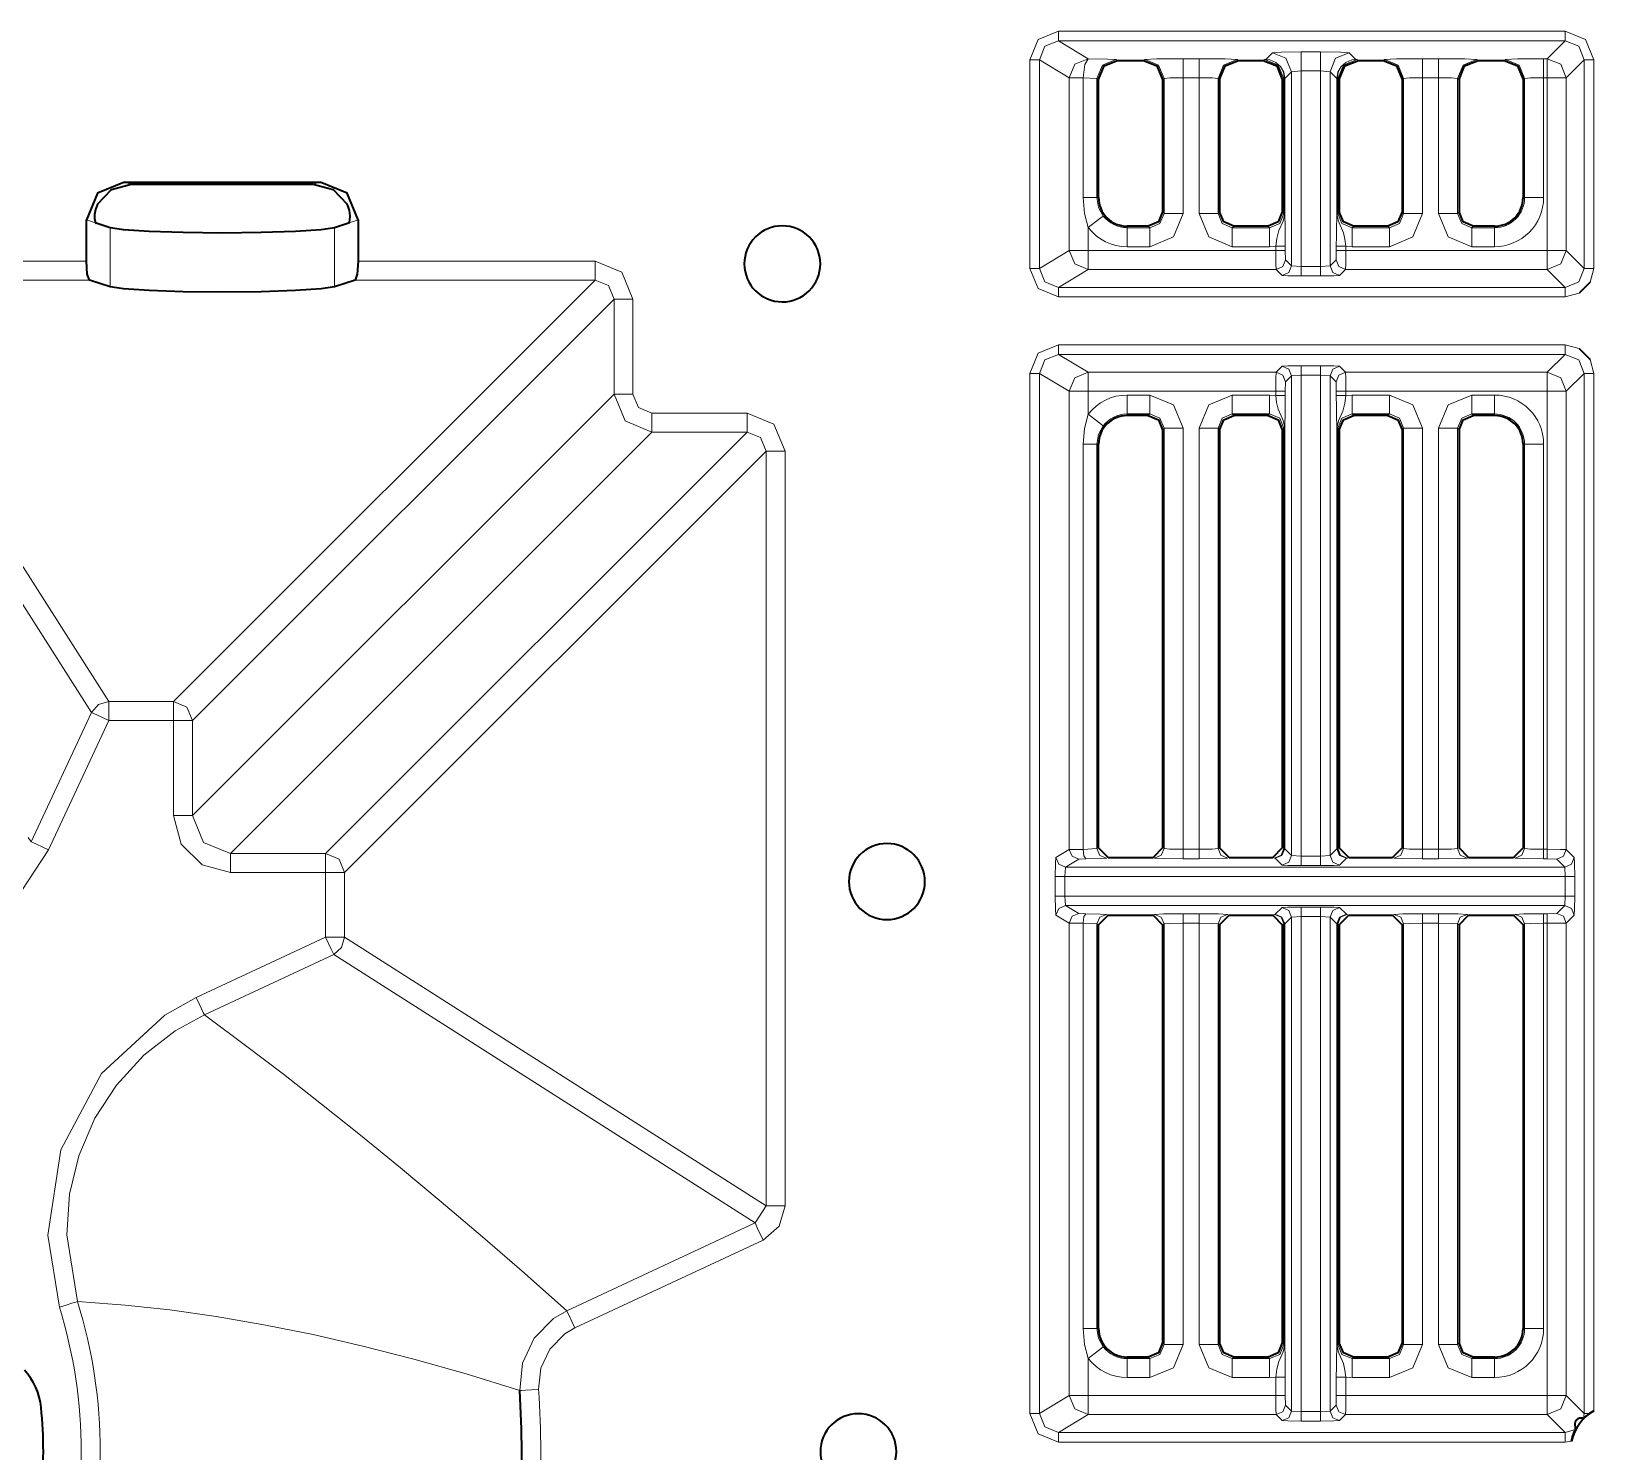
# Model space of a CAD drawing. Header units: millimetres. Extents: x 0 to 2941, y -405 to 1422.
# Drawn here: x 794.6 to 876.8, y 1053.2 to 1127.9 of the extents above; entities that cross this region are included whole.
import ezdxf

# ---------------------------------------------------------------- set-up
doc = ezdxf.new("R2010")
doc.units = ezdxf.units.MM
doc.layers.add('FINE', color=9, linetype='Continuous')
doc.layers.add('OUTLINE', color=7, linetype='Continuous')

msp = doc.modelspace()

# ---------------------------------------------------------------- linework, layer by layer
at = {"layer": 'FINE', "lineweight": 9}
for p, q in [((875.254, 1127.928), (848.589, 1127.928)), ((875.254, 1127.428), (874.31, 1126.484)), ((847.089, 1126.429), (847.089, 1115.452)), ((847.589, 1115.452), (847.589, 1126.429)), ((847.589, 1126.429), (849.163, 1125.484)), ((851.704, 1126.393), (851.617, 1126.436)), ((853.152, 1126.434), (853.069, 1126.393)), ((855.989, 1126.484), (855.149, 1126.484)), ((858.069, 1126.393), (857.986, 1126.434)), ((859.452, 1126.434), (859.369, 1126.393)), ((859.501, 1126.443), (859.452, 1126.434)), ((859.857, 1126.799), (859.501, 1126.443)), ((862.382, 1126.837), (861.356, 1126.837)), ((864.237, 1126.443), (863.881, 1126.799)), ((864.286, 1126.434), (864.237, 1126.443)), ((864.369, 1126.393), (864.286, 1126.434)), ((865.751, 1126.434), (865.669, 1126.393)), ((868.589, 1126.484), (867.749, 1126.484)), ((870.669, 1126.393), (870.586, 1126.434)), ((872.117, 1126.434), (872.035, 1126.393)), ((874.31, 1126.484), (874.115, 1126.484)), ((876.753, 1115.453), (876.753, 1126.428)), ((849.163, 1125.484), (849.163, 1116.397)), ((849.891, 1125.484), (850.619, 1125.437)), ((850.619, 1125.437), (850.704, 1125.394)), ((854.069, 1125.394), (854.15, 1125.435)), ((854.15, 1125.435), (854.15, 1118.34)), ((855.149, 1118.34), (855.149, 1125.484)), ((855.149, 1125.484), (855.989, 1125.484)), ((855.989, 1125.484), (855.989, 1118.34)), ((856.987, 1118.34), (856.987, 1125.435)), ((856.987, 1125.435), (857.069, 1125.394)), ((860.369, 1125.394), (860.45, 1125.435)), ((860.45, 1125.435), (860.482, 1125.446)), ((860.45, 1125.435), (860.45, 1118.34)), ((860.482, 1125.446), (860.482, 1125.442)), ((860.482, 1125.442), (860.482, 1118.34)), ((860.499, 1125.442), (860.856, 1125.8)), ((860.499, 1125.442), (860.499, 1125.448)), ((860.499, 1118.34), (860.499, 1125.442)), ((860.856, 1125.8), (861.356, 1125.838)), ((860.856, 1125.8), (860.856, 1115.582)), ((861.356, 1115.556), (861.356, 1125.838)), ((861.356, 1125.838), (862.382, 1125.838)), ((862.382, 1125.838), (862.382, 1115.556)), ((862.382, 1125.838), (862.882, 1125.8)), ((862.882, 1125.8), (863.239, 1125.442)), ((863.239, 1125.448), (863.239, 1125.442)), ((863.239, 1125.442), (863.239, 1118.34)), ((863.255, 1125.442), (863.255, 1125.446)), ((863.255, 1125.446), (863.287, 1125.435)), ((863.255, 1118.34), (863.255, 1125.442)), ((863.287, 1118.34), (863.287, 1125.435)), ((863.287, 1125.435), (863.369, 1125.394)), ((866.669, 1125.394), (866.75, 1125.435)), ((866.75, 1125.435), (866.75, 1118.34)), ((867.749, 1125.484), (868.589, 1125.484)), ((867.749, 1118.34), (867.749, 1125.484)), ((868.589, 1125.484), (868.589, 1118.34)), ((869.588, 1118.34), (869.588, 1125.435)), ((869.588, 1125.435), (869.669, 1125.394)), ((874.115, 1119.172), (874.115, 1125.484)), ((874.115, 1125.484), (874.31, 1125.484)), ((874.31, 1125.484), (874.31, 1116.397)), ((875.31, 1116.397), (875.31, 1125.484)), ((799.82, 1119.882), (799.467, 1119.995)), ((809.747, 1119.995), (809.394, 1119.882)), ((873.116, 1119.172), (873.035, 1119.172)), ((797.457, 1118.011), (797.941, 1117.855)), ((811.273, 1117.855), (811.758, 1118.011)), ((854.15, 1118.34), (854.069, 1118.421)), ((857.069, 1118.421), (856.987, 1118.34)), ((860.45, 1118.34), (860.369, 1118.421)), ((863.369, 1118.421), (863.287, 1118.34)), ((866.75, 1118.34), (866.669, 1118.421)), ((869.669, 1118.421), (869.588, 1118.34)), ((798.698, 1117.592), (798.698, 1114.486)), ((810.516, 1114.486), (810.516, 1117.592)), ((852.204, 1117.591), (852.204, 1117.672)), ((853.401, 1117.591), (852.204, 1117.591)), ((853.32, 1117.672), (853.401, 1117.591)), ((859.62, 1117.672), (859.701, 1117.591)), ((870.336, 1117.591), (870.418, 1117.672)), ((871.535, 1117.591), (870.336, 1117.591)), ((871.535, 1117.672), (871.535, 1117.591)), ((849.163, 1116.397), (847.589, 1115.452)), ((860.028, 1116.397), (850.163, 1116.397)), ((852.204, 1116.592), (853.401, 1116.592)), ((857.736, 1116.592), (859.701, 1116.592)), ((859.701, 1116.592), (860.028, 1116.623)), ((860.028, 1116.623), (860.028, 1116.397)), ((860.528, 1116.397), (860.528, 1116.623)), ((860.541, 1115.897), (860.528, 1116.397)), ((863.709, 1116.397), (863.709, 1116.623)), ((863.709, 1116.623), (864.036, 1116.592)), ((874.31, 1116.397), (863.709, 1116.397)), ((864.036, 1116.592), (866.001, 1116.592)), ((870.336, 1116.592), (871.535, 1116.592)), ((876.254, 1115.453), (875.31, 1116.397)), ((797.457, 1115.835), (784.508, 1115.835)), ((824.215, 1115.835), (811.758, 1115.835)), ((860.856, 1115.582), (860.541, 1115.897)), ((861.356, 1115.556), (860.856, 1115.582)), ((862.382, 1115.556), (861.356, 1115.556)), ((862.882, 1115.582), (862.382, 1115.556)), ((876.566, 1114.726), (876.753, 1115.453)), ((784.508, 1114.837), (797.623, 1114.837)), ((824.215, 1114.837), (802.043, 1092.665)), ((811.591, 1114.837), (824.215, 1114.837)), ((848.589, 1114.453), (850.163, 1115.397)), ((861.356, 1115.056), (862.382, 1115.056)), ((863.381, 1115.082), (863.697, 1115.397)), ((803.041, 1091.667), (825.213, 1113.838)), ((826.211, 1108.834), (826.211, 1113.838)), ((875.254, 1114.453), (848.589, 1114.453)), ((848.589, 1113.954), (875.254, 1113.954)), ((875.254, 1113.954), (875.981, 1114.141)), ((875.981, 1111.239), (875.254, 1111.427)), ((848.589, 1110.928), (875.254, 1110.928)), ((850.163, 1109.984), (848.589, 1110.928)), ((876.753, 1109.928), (876.566, 1110.655)), ((847.589, 1109.928), (849.163, 1108.984)), ((860.041, 1109.984), (850.163, 1109.984)), ((860.356, 1110.299), (860.041, 1109.984)), ((860.541, 1109.484), (860.856, 1109.799)), ((860.856, 1109.799), (861.356, 1109.825)), ((860.856, 1109.799), (860.856, 1084.558)), ((862.382, 1109.825), (862.882, 1109.799)), ((862.882, 1109.799), (863.197, 1109.484)), ((862.882, 1084.558), (862.882, 1109.799)), ((863.697, 1109.984), (863.381, 1110.299)), ((875.31, 1108.984), (876.254, 1109.928)), ((876.254, 1109.928), (876.254, 1055.203)), ((876.753, 1055.348), (876.753, 1109.928)), ((849.163, 1108.984), (849.163, 1084.873)), ((850.163, 1107.786), (850.163, 1108.984)), ((860.528, 1108.984), (860.541, 1109.484)), ((860.528, 1108.758), (860.528, 1108.984)), ((863.197, 1109.484), (863.21, 1108.984)), ((863.21, 1108.984), (863.21, 1108.758)), ((863.709, 1108.758), (863.709, 1108.984)), ((863.709, 1108.984), (874.31, 1108.984)), ((874.31, 1108.984), (874.31, 1084.886)), ((875.31, 1084.873), (875.31, 1108.984)), ((825.213, 1108.834), (803.041, 1086.662)), ((853.401, 1108.788), (852.204, 1108.788)), ((859.701, 1108.788), (857.736, 1108.788)), ((864.036, 1108.788), (863.709, 1108.758)), ((866.001, 1108.788), (864.036, 1108.788)), ((871.535, 1108.788), (870.336, 1108.788)), ((832.215, 1107.835), (827.21, 1107.835)), ((852.204, 1107.708), (852.204, 1107.79)), ((852.204, 1107.79), (853.401, 1107.79)), ((853.401, 1107.79), (853.32, 1107.708)), ((857.818, 1107.708), (857.736, 1107.79)), ((857.736, 1107.79), (859.701, 1107.79)), ((859.701, 1107.79), (859.62, 1107.708)), ((866.001, 1107.79), (865.92, 1107.708)), ((870.418, 1107.708), (870.336, 1107.79)), ((805.038, 1084.665), (827.21, 1106.837)), ((832.215, 1106.837), (810.043, 1084.665)), ((827.21, 1106.837), (832.215, 1106.837)), ((854.069, 1106.959), (854.15, 1107.041)), ((854.15, 1107.041), (854.15, 1084.923)), ((855.149, 1084.886), (855.149, 1107.041)), ((855.989, 1107.041), (855.989, 1084.886)), ((856.987, 1107.041), (857.069, 1106.959)), ((856.987, 1084.923), (856.987, 1107.041)), ((860.482, 1107.041), (860.482, 1084.915)), ((860.499, 1084.915), (860.499, 1107.041)), ((863.239, 1107.041), (863.239, 1084.915)), ((863.255, 1084.915), (863.255, 1107.041)), ((863.287, 1107.041), (863.369, 1106.959)), ((863.287, 1084.923), (863.287, 1107.041)), ((867.749, 1084.886), (867.749, 1107.041)), ((868.589, 1107.041), (868.589, 1084.886)), ((869.588, 1084.923), (869.588, 1107.041)), ((869.588, 1107.041), (869.669, 1106.959)), ((811.041, 1083.667), (833.213, 1105.839)), ((833.213, 1105.839), (833.213, 1066.131)), ((834.211, 1066.131), (834.211, 1105.839)), ((849.891, 1106.208), (849.891, 1084.885)), ((873.035, 1106.208), (873.116, 1106.208)), ((873.116, 1106.208), (873.116, 1084.923)), ((874.115, 1084.886), (874.115, 1106.208)), ((798.633, 1092.665), (802.043, 1092.665)), ((794.555, 1085.284), (797.728, 1092.089)), ((803.041, 1091.667), (803.041, 1086.662)), ((794.398, 1085.5), (794.555, 1085.284)), ((805.038, 1084.665), (810.043, 1084.665)), ((849.163, 1084.873), (848.463, 1084.453)), ((848.962, 1083.953), (849.663, 1084.373)), ((849.891, 1084.885), (849.163, 1084.873)), ((849.663, 1084.373), (850.027, 1084.385)), ((850.619, 1084.921), (849.891, 1084.885)), ((850.704, 1084.964), (850.619, 1084.921)), ((851.118, 1084.421), (851.204, 1084.464)), ((853.569, 1084.464), (853.651, 1084.423)), ((854.15, 1084.923), (854.069, 1084.964)), ((855.989, 1084.886), (855.149, 1084.886)), ((855.149, 1084.386), (855.989, 1084.386)), ((857.069, 1084.964), (856.987, 1084.923)), ((857.487, 1084.423), (857.569, 1084.464)), ((859.869, 1084.464), (859.951, 1084.423)), ((859.951, 1084.423), (859.999, 1084.415)), ((859.999, 1084.415), (860.356, 1084.058)), ((860.482, 1084.915), (860.45, 1084.923)), ((860.856, 1084.558), (860.499, 1084.915)), ((861.356, 1084.532), (860.856, 1084.558)), ((862.882, 1084.558), (862.382, 1084.532)), ((863.239, 1084.915), (862.882, 1084.558)), ((863.287, 1084.923), (863.255, 1084.915)), ((863.369, 1084.964), (863.287, 1084.923)), ((863.381, 1084.058), (863.739, 1084.415)), ((863.739, 1084.415), (863.787, 1084.423)), ((863.787, 1084.423), (863.869, 1084.464)), ((868.589, 1084.886), (867.749, 1084.886)), ((867.749, 1084.386), (868.589, 1084.386)), ((869.669, 1084.964), (869.588, 1084.923)), ((870.087, 1084.423), (870.169, 1084.464)), ((872.535, 1084.464), (872.617, 1084.423)), ((873.116, 1084.923), (873.035, 1084.964)), ((874.31, 1084.886), (874.115, 1084.886)), ((874.115, 1084.386), (874.31, 1084.386)), ((874.31, 1084.386), (874.81, 1084.373)), ((874.81, 1084.373), (875.23, 1083.953)), ((875.73, 1084.453), (875.31, 1084.873)), ((811.041, 1083.667), (811.041, 1080.256)), ((848.42, 1083.453), (848.42, 1082.427)), ((848.92, 1083.453), (848.962, 1083.953)), ((848.92, 1082.427), (848.92, 1083.453)), ((875.23, 1083.953), (848.962, 1083.953)), ((861.356, 1084.032), (862.382, 1084.032)), ((875.23, 1083.953), (875.255, 1083.453)), ((875.755, 1082.427), (875.755, 1083.453)), ((875.255, 1082.427), (848.92, 1082.427)), ((848.962, 1081.928), (848.92, 1082.427)), ((860.356, 1081.823), (859.999, 1081.466)), ((862.382, 1081.849), (861.356, 1081.849)), ((863.739, 1081.466), (863.381, 1081.823)), ((875.23, 1081.928), (874.81, 1081.508)), ((875.255, 1082.427), (875.23, 1081.928)), ((848.463, 1081.428), (849.163, 1081.008)), ((849.163, 1081.008), (849.891, 1080.996)), ((849.891, 1080.996), (850.619, 1080.96)), ((851.204, 1081.417), (851.118, 1081.46)), ((853.651, 1081.458), (853.569, 1081.417)), ((855.989, 1081.495), (855.149, 1081.495)), ((855.149, 1058.84), (855.149, 1080.995)), ((855.149, 1080.995), (855.989, 1080.995)), ((855.989, 1080.995), (855.989, 1058.84)), ((856.987, 1058.84), (856.987, 1080.958)), ((856.987, 1080.958), (857.069, 1080.917)), ((859.951, 1081.458), (859.869, 1081.417)), ((859.999, 1081.466), (859.951, 1081.458)), ((860.369, 1080.917), (860.45, 1080.958)), ((860.45, 1080.958), (860.482, 1080.966)), ((860.45, 1080.958), (860.45, 1058.84)), ((860.482, 1080.966), (860.482, 1058.84)), ((860.499, 1080.966), (860.856, 1081.323)), ((860.499, 1058.84), (860.499, 1080.966)), ((860.856, 1081.323), (861.356, 1081.349)), ((860.856, 1081.323), (860.856, 1055.331)), ((861.356, 1055.306), (861.356, 1081.349)), ((862.382, 1081.349), (862.382, 1055.306)), ((862.882, 1055.331), (862.882, 1081.323)), ((863.255, 1058.84), (863.255, 1080.966)), ((863.255, 1080.966), (863.287, 1080.958)), ((863.287, 1080.958), (863.369, 1080.917)), ((863.287, 1058.84), (863.287, 1080.958)), ((863.787, 1081.458), (863.739, 1081.466)), ((863.869, 1081.417), (863.787, 1081.458)), ((866.251, 1081.458), (866.169, 1081.417)), ((866.669, 1080.917), (866.75, 1080.958)), ((866.75, 1080.958), (866.75, 1058.84)), ((868.589, 1081.495), (867.749, 1081.495)), ((867.749, 1080.995), (868.589, 1080.995)), ((867.749, 1058.84), (867.749, 1080.995)), ((868.589, 1080.995), (868.589, 1058.84)), ((869.588, 1058.84), (869.588, 1080.958)), ((869.588, 1080.958), (869.669, 1080.917)), ((872.617, 1081.458), (872.535, 1081.417)), ((873.035, 1080.917), (873.116, 1080.958)), ((874.31, 1081.495), (874.115, 1081.495)), ((874.115, 1080.995), (874.31, 1080.995)), ((874.115, 1059.672), (874.115, 1080.995)), ((874.81, 1081.508), (874.31, 1081.495)), ((874.31, 1080.995), (874.31, 1056.147)), ((875.31, 1081.008), (875.73, 1081.428)), ((875.31, 1056.147), (875.31, 1081.008)), ((803.239, 1077.084), (810.043, 1080.256)), ((833.213, 1066.131), (811.041, 1080.256)), ((810.465, 1079.352), (803.661, 1076.179)), ((810.465, 1079.352), (832.637, 1065.227)), ((803.661, 1076.179), (803.876, 1076.021)), ((833.213, 1066.131), (832.637, 1065.227)), ((832.637, 1065.227), (822.733, 1060.609)), ((797.236, 1061.079), (796.987, 1061.094)), ((850.704, 1059.672), (850.619, 1059.672)), ((854.15, 1058.84), (854.069, 1058.921)), ((857.069, 1058.921), (856.987, 1058.84)), ((860.45, 1058.84), (860.369, 1058.921)), ((863.369, 1058.921), (863.287, 1058.84)), ((866.75, 1058.84), (866.669, 1058.921)), ((869.669, 1058.921), (869.588, 1058.84)), ((850.163, 1056.147), (850.163, 1058.095)), ((852.204, 1058.091), (852.204, 1058.172)), ((853.401, 1058.091), (852.204, 1058.091)), ((853.32, 1058.172), (853.401, 1058.091)), ((859.62, 1058.172), (859.701, 1058.091)), ((871.535, 1058.172), (871.535, 1058.091)), ((852.204, 1057.092), (853.401, 1057.092)), ((857.736, 1057.092), (859.701, 1057.092)), ((859.701, 1057.092), (860.028, 1057.123)), ((860.028, 1057.123), (860.028, 1056.147)), ((860.528, 1056.147), (860.528, 1057.123)), ((863.21, 1057.123), (863.21, 1056.147)), ((863.709, 1057.123), (864.036, 1057.092)), ((863.709, 1056.147), (863.709, 1057.123)), ((864.036, 1057.092), (866.001, 1057.092)), ((870.336, 1057.092), (871.535, 1057.092)), ((860.028, 1056.147), (850.163, 1056.147)), ((860.541, 1055.647), (860.528, 1056.147)), ((860.856, 1055.331), (860.541, 1055.647)), ((863.197, 1055.647), (862.882, 1055.331)), ((863.21, 1056.147), (863.197, 1055.647)), ((874.31, 1056.147), (863.709, 1056.147)), ((876.254, 1055.203), (875.31, 1056.147)), ((850.163, 1055.147), (860.041, 1055.147)), ((860.041, 1055.147), (860.356, 1054.832)), ((861.356, 1055.306), (860.856, 1055.331)), ((861.356, 1054.806), (862.382, 1054.806)), ((863.697, 1055.147), (874.31, 1055.147)), ((874.31, 1055.147), (875.254, 1054.203)), ((876.254, 1055.203), (876.221, 1054.948)), ((875.793, 1054.361), (875.254, 1054.203)), ((848.589, 1053.703), (875.254, 1053.703)), ((875.254, 1053.703), (875.577, 1053.739))]:
    msp.add_line(p, q, dxfattribs=at)
for points in [[(848.589, 1127.928), (847.529, 1127.489), (847.089, 1126.429)], [(848.589, 1127.428), (848.589, 1127.579), (848.589, 1127.928)], [(875.254, 1127.928), (875.254, 1127.579), (875.254, 1127.428)], [(876.753, 1126.428), (876.314, 1127.488), (875.254, 1127.928)], [(848.589, 1127.428), (847.882, 1127.135), (847.589, 1126.429)], [(850.163, 1126.484), (848.589, 1127.428), (875.254, 1127.428)], [(876.254, 1126.428), (875.961, 1127.135), (875.254, 1127.428)], [(847.089, 1126.429), (847.435, 1126.429), (847.589, 1126.429)], [(850.163, 1126.484), (849.457, 1126.191), (849.163, 1125.484)], [(850.163, 1126.484), (849.973, 1126.182), (849.891, 1125.484)], [(851.617, 1126.436), (851.182, 1126.466), (850.163, 1126.484)], [(851.617, 1126.436), (850.912, 1126.143), (850.619, 1125.437)], [(855.149, 1126.484), (853.772, 1126.47), (853.152, 1126.434)], [(853.152, 1126.434), (853.857, 1126.141), (854.15, 1125.435)], [(855.149, 1126.484), (855.149, 1126.182), (855.149, 1125.484)], [(855.989, 1126.484), (855.989, 1126.182), (855.989, 1125.484)], [(857.986, 1126.434), (857.366, 1126.47), (855.989, 1126.484)], [(857.986, 1126.434), (857.281, 1126.141), (856.987, 1125.435)], [(859.452, 1126.434), (860.157, 1126.141), (860.45, 1125.435)], [(859.501, 1126.443), (859.524, 1126.443), (859.719, 1126.419), (860.029, 1126.291), (860.278, 1126.069), (860.441, 1125.777), (860.499, 1125.448)], [(859.501, 1126.443), (859.524, 1126.443), (859.716, 1126.418), (860.021, 1126.29), (860.266, 1126.066), (860.426, 1125.775), (860.482, 1125.446)], [(861.356, 1126.837), (860.309, 1126.826), (859.857, 1126.799)], [(859.857, 1126.799), (860.563, 1126.506), (860.856, 1125.8)], [(861.356, 1126.837), (861.356, 1126.536), (861.356, 1125.838)], [(862.382, 1126.837), (862.382, 1126.536), (862.382, 1125.838)], [(863.881, 1126.799), (863.428, 1126.826), (862.382, 1126.837)], [(863.881, 1126.799), (863.175, 1126.506), (862.882, 1125.8)], [(864.237, 1126.443), (864.213, 1126.443), (864.019, 1126.419), (863.709, 1126.291), (863.459, 1126.069), (863.297, 1125.777), (863.239, 1125.448)], [(864.237, 1126.443), (864.214, 1126.443), (864.022, 1126.418), (863.717, 1126.29), (863.471, 1126.066), (863.312, 1125.775), (863.255, 1125.446)], [(864.286, 1126.434), (863.581, 1126.141), (863.287, 1125.435)], [(867.749, 1126.484), (866.372, 1126.47), (865.751, 1126.434)], [(865.751, 1126.434), (866.457, 1126.141), (866.75, 1125.435)], [(867.749, 1126.484), (867.749, 1126.182), (867.749, 1125.484)], [(868.589, 1126.484), (868.589, 1126.182), (868.589, 1125.484)], [(870.586, 1126.434), (869.966, 1126.47), (868.589, 1126.484)], [(870.586, 1126.434), (869.88, 1126.141), (869.588, 1125.435)], [(874.115, 1126.484), (872.738, 1126.47), (872.117, 1126.434)], [(873.116, 1125.435), (872.823, 1126.141), (872.117, 1126.434)], [(874.115, 1125.484), (874.115, 1126.182), (874.115, 1126.484)], [(874.31, 1125.484), (874.31, 1126.182), (874.31, 1126.484)], [(875.31, 1125.484), (875.017, 1126.191), (874.31, 1126.484)], [(875.31, 1125.484), (876.254, 1126.428), (876.254, 1115.453)], [(876.254, 1126.428), (876.404, 1126.428), (876.753, 1126.428)], [(849.163, 1125.484), (849.379, 1125.484), (849.891, 1125.484)], [(849.891, 1125.484), (849.891, 1119.172), (849.962, 1118.336), (850.163, 1117.594)], [(850.704, 1119.172), (850.619, 1119.172), (850.619, 1125.437)], [(854.15, 1125.435), (854.461, 1125.47), (855.149, 1125.484)], [(855.989, 1125.484), (856.677, 1125.47), (856.987, 1125.435)], [(860.499, 1125.448), (860.494, 1125.447), (860.482, 1125.446)], [(860.482, 1125.442), (860.494, 1125.442), (860.499, 1125.442)], [(863.197, 1115.897), (862.882, 1115.582), (862.882, 1125.8)], [(863.255, 1125.446), (863.244, 1125.447), (863.239, 1125.448)], [(863.239, 1125.442), (863.244, 1125.442), (863.255, 1125.442)], [(866.75, 1125.435), (867.06, 1125.47), (867.749, 1125.484)], [(868.589, 1125.484), (869.277, 1125.47), (869.588, 1125.435)], [(873.035, 1125.394), (873.116, 1125.435), (873.116, 1119.172)], [(873.116, 1125.435), (873.426, 1125.47), (874.115, 1125.484)], [(874.31, 1125.484), (875.008, 1125.484), (875.31, 1125.484)], [(850.619, 1119.172), (850.401, 1119.172), (849.891, 1119.172)], [(850.953, 1118.205), (850.706, 1118.66), (850.619, 1119.172)], [(873.116, 1119.172), (873.426, 1119.172), (874.115, 1119.172)], [(850.163, 1117.594), (850.707, 1118.016), (850.953, 1118.205)], [(854.15, 1118.34), (853.932, 1117.809), (853.401, 1117.591)], [(853.401, 1116.592), (854.637, 1117.104), (855.149, 1118.34)], [(855.149, 1118.34), (854.461, 1118.34), (854.15, 1118.34)], [(856.987, 1118.34), (856.677, 1118.34), (855.989, 1118.34)], [(855.989, 1118.34), (856.5, 1117.104), (857.736, 1116.592)], [(857.736, 1117.591), (857.206, 1117.809), (856.987, 1118.34)], [(860.45, 1118.34), (860.232, 1117.809), (859.701, 1117.591)], [(860.482, 1118.34), (860.48, 1118.27), (860.471, 1118.183), (860.411, 1117.944), (860.19, 1117.444), (860.078, 1117.03), (860.028, 1116.623)], [(860.482, 1118.34), (860.461, 1118.34), (860.45, 1118.34)], [(860.482, 1118.34), (860.494, 1118.34), (860.499, 1118.34)], [(860.528, 1116.623), (860.525, 1117.215), (860.516, 1117.763), (860.503, 1118.171), (860.5, 1118.279), (860.499, 1118.313), (860.499, 1118.34)], [(863.239, 1118.34), (863.239, 1118.327), (863.238, 1118.3), (863.237, 1118.241), (863.236, 1118.192), (863.233, 1118.118), (863.219, 1117.624), (863.212, 1117.153), (863.21, 1116.623)], [(863.239, 1118.34), (863.244, 1118.34), (863.255, 1118.34)], [(863.709, 1116.623), (863.666, 1116.987), (863.589, 1117.33), (863.364, 1117.848), (863.313, 1117.985), (863.284, 1118.091), (863.26, 1118.237), (863.256, 1118.307), (863.255, 1118.34)], [(863.287, 1118.34), (863.277, 1118.34), (863.255, 1118.34)], [(864.036, 1117.591), (863.506, 1117.809), (863.287, 1118.34)], [(866.75, 1118.34), (866.532, 1117.809), (866.001, 1117.591)], [(866.001, 1116.592), (867.237, 1117.104), (867.749, 1118.34)], [(867.749, 1118.34), (867.06, 1118.34), (866.75, 1118.34)], [(869.588, 1118.34), (869.277, 1118.34), (868.589, 1118.34)], [(868.589, 1118.34), (869.1, 1117.104), (870.336, 1116.592)], [(870.336, 1117.591), (869.806, 1117.809), (869.588, 1118.34)], [(852.204, 1116.592), (852.204, 1117.281), (852.204, 1117.591)], [(853.401, 1116.592), (853.401, 1117.281), (853.401, 1117.591)], [(859.701, 1117.591), (857.736, 1117.591), (857.818, 1117.672)], [(857.736, 1116.592), (857.736, 1117.281), (857.736, 1117.591)], [(859.701, 1116.592), (859.701, 1117.281), (859.701, 1117.591)], [(865.92, 1117.672), (866.001, 1117.591), (864.036, 1117.591), (864.118, 1117.672)], [(864.036, 1116.592), (864.036, 1117.281), (864.036, 1117.591)], [(866.001, 1116.592), (866.001, 1117.281), (866.001, 1117.591)], [(870.336, 1117.591), (870.336, 1117.281), (870.336, 1116.592)], [(871.535, 1117.591), (871.535, 1117.281), (871.535, 1116.592)], [(849.163, 1116.397), (849.457, 1115.69), (850.163, 1115.397)], [(849.163, 1116.397), (849.471, 1116.397), (850.163, 1116.397)], [(850.163, 1116.397), (850.163, 1115.699), (850.163, 1115.397), (860.041, 1115.397)], [(860.028, 1116.623), (860.377, 1116.623), (860.528, 1116.623)], [(860.028, 1116.397), (860.377, 1116.397), (860.528, 1116.397)], [(860.028, 1116.397), (860.032, 1115.699), (860.041, 1115.397)], [(863.21, 1116.623), (863.21, 1116.397), (863.197, 1115.897)], [(863.21, 1116.623), (863.361, 1116.623), (863.709, 1116.623)], [(863.21, 1116.397), (863.361, 1116.397), (863.709, 1116.397)], [(863.697, 1115.397), (863.706, 1115.699), (863.709, 1116.397)], [(874.31, 1116.397), (874.31, 1115.699), (874.31, 1115.397)], [(874.31, 1115.397), (875.017, 1115.69), (875.31, 1116.397)], [(874.31, 1116.397), (875.008, 1116.397), (875.31, 1116.397)], [(824.215, 1114.837), (824.215, 1115.149), (824.215, 1115.835)], [(826.211, 1113.838), (825.627, 1115.251), (824.215, 1115.835)], [(847.589, 1115.452), (847.435, 1115.452), (847.089, 1115.452)], [(847.089, 1115.452), (847.529, 1114.392), (848.589, 1113.954)], [(848.589, 1114.453), (847.882, 1114.746), (847.589, 1115.452)], [(860.041, 1115.397), (860.394, 1115.544), (860.541, 1115.897)], [(860.356, 1115.082), (860.71, 1115.228), (860.856, 1115.582)], [(861.356, 1115.556), (861.356, 1115.207), (861.356, 1115.056)], [(862.382, 1115.556), (862.382, 1115.207), (862.382, 1115.056)], [(862.882, 1115.582), (863.028, 1115.228), (863.381, 1115.082)], [(863.197, 1115.897), (863.343, 1115.544), (863.697, 1115.397)], [(876.254, 1115.453), (875.961, 1114.746), (875.254, 1114.453)], [(876.753, 1115.453), (876.404, 1115.453), (876.254, 1115.453)], [(783.603, 1114.26), (797.728, 1092.089), (798.097, 1092.508), (798.633, 1092.665), (784.508, 1114.837)], [(824.215, 1114.837), (824.922, 1114.546), (825.213, 1113.838), (825.213, 1108.834)], [(860.041, 1115.397), (860.356, 1115.082), (860.658, 1115.064), (861.356, 1115.056)], [(862.382, 1115.056), (863.08, 1115.064), (863.381, 1115.082)], [(863.697, 1115.397), (874.31, 1115.397), (875.254, 1114.453)], [(825.213, 1113.838), (825.525, 1113.838), (826.211, 1113.838)], [(848.589, 1114.453), (848.589, 1114.303), (848.589, 1113.954)], [(875.254, 1114.453), (875.254, 1114.303), (875.254, 1113.954)], [(875.254, 1111.427), (848.589, 1111.427), (847.529, 1110.988), (847.089, 1109.928)], [(848.589, 1111.427), (848.589, 1111.078), (848.589, 1110.928)], [(875.254, 1111.427), (875.254, 1111.078), (875.254, 1110.928)], [(847.589, 1109.928), (847.882, 1110.635), (848.589, 1110.928)], [(875.254, 1110.928), (874.31, 1109.984), (863.697, 1109.984)], [(875.254, 1110.928), (875.961, 1110.635), (876.254, 1109.928)], [(847.089, 1109.928), (847.435, 1109.928), (847.589, 1109.928)], [(847.089, 1109.928), (847.089, 1055.202), (847.529, 1054.142), (848.589, 1053.703)], [(849.163, 1081.008), (849.163, 1056.147), (847.589, 1055.202), (847.589, 1109.928)], [(850.163, 1109.984), (849.457, 1109.691), (849.163, 1108.984)], [(850.163, 1109.984), (850.163, 1109.682), (850.163, 1108.984)], [(860.041, 1109.984), (860.032, 1109.682), (860.028, 1108.984)], [(860.041, 1109.984), (860.394, 1109.837), (860.541, 1109.484)], [(862.382, 1110.324), (861.356, 1110.324), (860.658, 1110.317), (860.356, 1110.299)], [(860.356, 1110.299), (860.71, 1110.153), (860.856, 1109.799)], [(861.356, 1110.324), (861.356, 1110.173), (861.356, 1109.825)], [(862.382, 1110.324), (862.382, 1110.173), (862.382, 1109.825)], [(863.381, 1110.299), (863.08, 1110.317), (862.382, 1110.324)], [(863.381, 1110.299), (863.028, 1110.153), (862.882, 1109.799)], [(863.697, 1109.984), (863.343, 1109.837), (863.197, 1109.484)], [(863.709, 1108.984), (863.706, 1109.682), (863.697, 1109.984)], [(874.31, 1109.984), (874.31, 1109.682), (874.31, 1108.984)], [(875.31, 1108.984), (875.017, 1109.691), (874.31, 1109.984)], [(876.753, 1109.928), (876.404, 1109.928), (876.254, 1109.928)], [(849.163, 1108.984), (849.471, 1108.984), (850.163, 1108.984)], [(850.163, 1108.984), (860.028, 1108.984), (860.028, 1108.758), (859.701, 1108.788)], [(860.028, 1108.984), (860.377, 1108.984), (860.528, 1108.984)], [(863.709, 1108.984), (863.361, 1108.984), (863.21, 1108.984)], [(875.31, 1108.984), (875.008, 1108.984), (874.31, 1108.984)], [(825.213, 1108.834), (825.525, 1108.834), (826.211, 1108.834)], [(825.213, 1108.834), (825.799, 1107.423), (827.21, 1106.837)], [(827.21, 1107.835), (826.504, 1108.128), (826.211, 1108.834)], [(852.204, 1107.79), (852.204, 1108.1), (852.204, 1108.788)], [(853.401, 1107.79), (853.401, 1108.1), (853.401, 1108.788)], [(855.149, 1107.041), (854.637, 1108.277), (853.401, 1108.788)], [(857.736, 1108.788), (856.5, 1108.277), (855.989, 1107.041)], [(857.736, 1107.79), (857.736, 1108.1), (857.736, 1108.788)], [(859.701, 1107.79), (859.701, 1108.1), (859.701, 1108.788)], [(860.028, 1108.758), (860.377, 1108.758), (860.528, 1108.758)], [(860.028, 1108.758), (860.071, 1108.394), (860.149, 1108.051), (860.374, 1107.533), (860.425, 1107.396), (860.454, 1107.29), (860.477, 1107.144), (860.482, 1107.074), (860.482, 1107.041)], [(860.499, 1107.041), (860.499, 1107.054), (860.499, 1107.081), (860.5, 1107.14), (860.502, 1107.189), (860.505, 1107.263), (860.519, 1107.757), (860.526, 1108.228), (860.528, 1108.758)], [(863.709, 1108.758), (863.361, 1108.758), (863.21, 1108.758)], [(863.21, 1108.758), (863.213, 1108.166), (863.222, 1107.618), (863.235, 1107.21), (863.238, 1107.102), (863.239, 1107.068), (863.239, 1107.041)], [(863.255, 1107.041), (863.258, 1107.111), (863.267, 1107.198), (863.327, 1107.437), (863.548, 1107.937), (863.659, 1108.351), (863.709, 1108.758)], [(864.036, 1107.79), (864.036, 1108.1), (864.036, 1108.788)], [(866.001, 1107.79), (866.001, 1108.1), (866.001, 1108.788)], [(867.749, 1107.041), (867.237, 1108.277), (866.001, 1108.788)], [(870.336, 1108.788), (869.1, 1108.277), (868.589, 1107.041)], [(870.336, 1108.788), (870.336, 1108.1), (870.336, 1107.79)], [(871.535, 1108.788), (871.535, 1108.1), (871.535, 1107.79)], [(827.21, 1106.837), (827.21, 1107.149), (827.21, 1107.835)], [(832.215, 1106.837), (832.215, 1107.149), (832.215, 1107.835)], [(834.211, 1105.839), (833.627, 1107.251), (832.215, 1107.835)], [(850.163, 1107.786), (849.959, 1107.029), (849.891, 1106.208)], [(850.163, 1107.786), (850.707, 1107.365), (850.953, 1107.175)], [(853.401, 1107.79), (853.932, 1107.572), (854.15, 1107.041)], [(856.987, 1107.041), (857.206, 1107.572), (857.736, 1107.79)], [(859.701, 1107.79), (860.232, 1107.572), (860.45, 1107.041)], [(863.287, 1107.041), (863.506, 1107.572), (864.036, 1107.79)], [(864.118, 1107.708), (864.036, 1107.79), (866.001, 1107.79)], [(866.001, 1107.79), (866.532, 1107.572), (866.75, 1107.041)], [(869.588, 1107.041), (869.806, 1107.572), (870.336, 1107.79)], [(870.336, 1107.79), (871.535, 1107.79), (871.535, 1107.708)], [(832.215, 1106.837), (832.922, 1106.546), (833.213, 1105.839)], [(850.619, 1106.208), (850.702, 1106.711), (850.953, 1107.175)], [(854.15, 1107.041), (854.461, 1107.041), (855.149, 1107.041)], [(856.987, 1107.041), (856.677, 1107.041), (855.989, 1107.041)], [(860.369, 1106.959), (860.45, 1107.041), (860.45, 1084.923), (860.369, 1084.964)], [(860.482, 1107.041), (860.461, 1107.041), (860.45, 1107.041)], [(860.482, 1107.041), (860.494, 1107.041), (860.499, 1107.041)], [(863.255, 1107.041), (863.244, 1107.041), (863.239, 1107.041)], [(863.287, 1107.041), (863.277, 1107.041), (863.255, 1107.041)], [(866.669, 1106.959), (866.75, 1107.041), (866.75, 1084.923), (866.669, 1084.964)], [(867.749, 1107.041), (867.06, 1107.041), (866.75, 1107.041)], [(868.589, 1107.041), (869.277, 1107.041), (869.588, 1107.041)], [(833.213, 1105.839), (833.525, 1105.839), (834.211, 1105.839)], [(849.891, 1106.208), (850.401, 1106.208), (850.619, 1106.208)], [(850.619, 1084.921), (850.619, 1106.208), (850.704, 1106.208)], [(874.115, 1106.208), (873.426, 1106.208), (873.116, 1106.208)], [(798.633, 1092.665), (798.633, 1092.353), (798.633, 1091.667)], [(802.043, 1092.665), (802.043, 1092.353), (802.043, 1091.667)], [(802.043, 1092.665), (802.748, 1092.371), (803.041, 1091.667)], [(802.043, 1086.662), (802.043, 1091.667), (798.633, 1091.667), (795.46, 1084.863)], [(797.728, 1092.089), (798.011, 1091.957), (798.633, 1091.667)], [(803.041, 1091.667), (802.729, 1091.667), (802.043, 1091.667)], [(805.038, 1083.667), (803.54, 1084.068), (802.444, 1085.163), (802.043, 1086.662)], [(803.041, 1086.662), (802.729, 1086.662), (802.043, 1086.662)], [(803.041, 1086.662), (803.624, 1085.248), (805.038, 1084.665)], [(794.555, 1085.284), (794.638, 1085.246), (794.838, 1085.153), (795.125, 1085.019), (795.46, 1084.863)], [(795.46, 1084.863), (793.363, 1081.651), (789.832, 1078.787), (785.554, 1077.254), (781.01, 1077.224), (779.174, 1077.657)], [(805.038, 1084.665), (805.038, 1084.353), (805.038, 1083.667)], [(810.043, 1084.665), (810.043, 1084.353), (810.043, 1083.667)], [(810.043, 1084.665), (810.748, 1084.372), (811.041, 1083.667)], [(848.463, 1084.453), (848.433, 1084.151), (848.42, 1083.453)], [(848.962, 1083.953), (848.609, 1084.1), (848.463, 1084.453)], [(849.663, 1084.373), (849.31, 1084.52), (849.163, 1084.873)], [(850.027, 1084.385), (849.932, 1084.536), (849.891, 1084.885)], [(850.027, 1084.385), (850.792, 1084.399), (851.118, 1084.421)], [(851.118, 1084.421), (850.765, 1084.568), (850.619, 1084.921)], [(853.651, 1084.423), (854.004, 1084.57), (854.15, 1084.923)], [(853.651, 1084.423), (854.116, 1084.397), (855.149, 1084.386)], [(855.149, 1084.886), (854.461, 1084.896), (854.15, 1084.923)], [(855.149, 1084.386), (855.149, 1084.537), (855.149, 1084.886)], [(856.987, 1084.923), (856.677, 1084.896), (855.989, 1084.886)], [(855.989, 1084.386), (855.989, 1084.537), (855.989, 1084.886)], [(855.989, 1084.386), (857.021, 1084.397), (857.487, 1084.423)], [(857.487, 1084.423), (857.134, 1084.57), (856.987, 1084.923)], [(860.45, 1084.923), (860.304, 1084.57), (859.951, 1084.423)], [(860.499, 1084.915), (860.352, 1084.562), (859.999, 1084.415)], [(860.482, 1084.915), (860.34, 1084.563), (859.999, 1084.415)], [(860.856, 1084.558), (860.71, 1084.204), (860.356, 1084.058)], [(860.499, 1084.915), (860.494, 1084.915), (860.482, 1084.915)], [(861.356, 1084.532), (861.356, 1084.183), (861.356, 1084.032)], [(862.382, 1084.532), (862.382, 1084.183), (862.382, 1084.032)], [(862.882, 1084.558), (863.028, 1084.204), (863.381, 1084.058)], [(863.239, 1084.915), (863.385, 1084.562), (863.739, 1084.415)], [(863.255, 1084.915), (863.244, 1084.915), (863.239, 1084.915)], [(863.255, 1084.915), (863.398, 1084.563), (863.739, 1084.415)], [(863.287, 1084.923), (863.434, 1084.57), (863.787, 1084.423)], [(866.169, 1084.464), (866.251, 1084.423), (866.716, 1084.397), (867.749, 1084.386)], [(866.251, 1084.423), (866.604, 1084.57), (866.75, 1084.923)], [(867.749, 1084.886), (867.06, 1084.896), (866.75, 1084.923)], [(867.749, 1084.386), (867.749, 1084.537), (867.749, 1084.886)], [(869.588, 1084.923), (869.277, 1084.896), (868.589, 1084.886)], [(868.589, 1084.386), (868.589, 1084.537), (868.589, 1084.886)], [(868.589, 1084.386), (869.621, 1084.397), (870.087, 1084.423)], [(869.588, 1084.923), (869.734, 1084.57), (870.087, 1084.423)], [(872.617, 1084.423), (872.969, 1084.57), (873.116, 1084.923)], [(872.617, 1084.423), (873.082, 1084.397), (874.115, 1084.386)], [(874.115, 1084.886), (873.426, 1084.896), (873.116, 1084.923)], [(874.115, 1084.386), (874.115, 1084.537), (874.115, 1084.886)], [(874.31, 1084.386), (874.31, 1084.537), (874.31, 1084.886)], [(875.31, 1084.873), (875.008, 1084.882), (874.31, 1084.886)], [(874.81, 1084.373), (875.163, 1084.52), (875.31, 1084.873)], [(875.23, 1083.953), (875.583, 1084.1), (875.73, 1084.453)], [(875.755, 1083.453), (875.748, 1084.151), (875.73, 1084.453)], [(810.043, 1080.256), (810.043, 1083.667), (805.038, 1083.667)], [(811.041, 1083.667), (810.729, 1083.667), (810.043, 1083.667)], [(848.92, 1083.453), (848.574, 1083.453), (848.42, 1083.453)], [(848.92, 1083.453), (875.255, 1083.453), (875.255, 1082.427)], [(860.356, 1084.058), (860.658, 1084.04), (861.356, 1084.032)], [(862.382, 1084.032), (863.08, 1084.04), (863.381, 1084.058)], [(875.255, 1083.453), (875.604, 1083.453), (875.755, 1083.453)], [(848.92, 1082.427), (848.574, 1082.427), (848.42, 1082.427)], [(848.42, 1082.427), (848.433, 1081.73), (848.463, 1081.428)], [(848.962, 1081.928), (848.609, 1081.781), (848.463, 1081.428)], [(849.663, 1081.507), (848.962, 1081.928), (875.23, 1081.928)], [(861.356, 1081.849), (860.658, 1081.841), (860.356, 1081.823)], [(860.356, 1081.823), (860.71, 1081.676), (860.856, 1081.323)], [(861.356, 1081.849), (861.356, 1081.697), (861.356, 1081.349)], [(862.382, 1081.849), (862.382, 1081.697), (862.382, 1081.349)], [(863.381, 1081.823), (863.08, 1081.841), (862.382, 1081.849)], [(863.381, 1081.823), (863.028, 1081.676), (862.882, 1081.323)], [(875.23, 1081.928), (875.583, 1081.781), (875.73, 1081.428)], [(875.255, 1082.427), (875.604, 1082.427), (875.755, 1082.427)], [(875.73, 1081.428), (875.748, 1081.73), (875.755, 1082.427)], [(849.663, 1081.507), (849.31, 1081.361), (849.163, 1081.008)], [(851.118, 1081.46), (850.792, 1081.482), (850.027, 1081.495), (849.663, 1081.507)], [(850.027, 1081.495), (849.932, 1081.345), (849.891, 1080.996)], [(849.891, 1080.996), (849.891, 1059.672), (849.962, 1058.836), (850.163, 1058.095)], [(851.118, 1081.46), (850.765, 1081.313), (850.619, 1080.96)], [(850.619, 1059.672), (850.619, 1080.96), (850.704, 1080.917)], [(855.149, 1081.495), (854.116, 1081.484), (853.651, 1081.458)], [(854.15, 1080.958), (854.004, 1081.311), (853.651, 1081.458)], [(854.069, 1080.917), (854.15, 1080.958), (854.15, 1058.84)], [(854.15, 1080.958), (854.461, 1080.984), (855.149, 1080.995)], [(855.149, 1080.995), (855.149, 1081.344), (855.149, 1081.495)], [(855.989, 1080.995), (855.989, 1081.344), (855.989, 1081.495)], [(857.569, 1081.417), (857.487, 1081.458), (857.021, 1081.484), (855.989, 1081.495)], [(855.989, 1080.995), (856.677, 1080.984), (856.987, 1080.958)], [(856.987, 1080.958), (857.134, 1081.311), (857.487, 1081.458)], [(859.951, 1081.458), (860.304, 1081.311), (860.45, 1080.958)], [(859.999, 1081.466), (860.352, 1081.319), (860.499, 1080.966)], [(859.999, 1081.466), (860.34, 1081.318), (860.482, 1080.966)], [(860.482, 1080.966), (860.494, 1080.966), (860.499, 1080.966)], [(861.356, 1081.349), (862.382, 1081.349), (862.882, 1081.323)], [(862.882, 1081.323), (863.239, 1080.966), (863.239, 1058.84)], [(863.739, 1081.466), (863.385, 1081.319), (863.239, 1080.966)], [(863.239, 1080.966), (863.244, 1080.966), (863.255, 1080.966)], [(863.739, 1081.466), (863.398, 1081.318), (863.255, 1080.966)], [(863.787, 1081.458), (863.434, 1081.311), (863.287, 1080.958)], [(867.749, 1081.495), (866.716, 1081.484), (866.251, 1081.458)], [(866.75, 1080.958), (866.604, 1081.311), (866.251, 1081.458)], [(866.75, 1080.958), (867.06, 1080.984), (867.749, 1080.995)], [(867.749, 1080.995), (867.749, 1081.344), (867.749, 1081.495)], [(868.589, 1080.995), (868.589, 1081.344), (868.589, 1081.495)], [(870.169, 1081.417), (870.087, 1081.458), (869.621, 1081.484), (868.589, 1081.495)], [(868.589, 1080.995), (869.277, 1080.984), (869.588, 1080.958)], [(870.087, 1081.458), (869.734, 1081.311), (869.588, 1080.958)], [(874.115, 1081.495), (873.082, 1081.484), (872.617, 1081.458)], [(873.116, 1080.958), (872.969, 1081.311), (872.617, 1081.458)], [(873.116, 1080.958), (873.116, 1059.672), (873.035, 1059.672)], [(873.116, 1080.958), (873.426, 1080.984), (874.115, 1080.995)], [(874.115, 1080.995), (874.115, 1081.344), (874.115, 1081.495)], [(874.31, 1081.495), (874.31, 1081.344), (874.31, 1080.995)], [(874.31, 1080.995), (875.008, 1080.999), (875.31, 1081.008)], [(874.81, 1081.508), (875.163, 1081.361), (875.31, 1081.008)], [(811.041, 1080.256), (810.729, 1080.256), (810.043, 1080.256)], [(810.465, 1079.352), (810.333, 1079.634), (810.043, 1080.256)], [(811.041, 1080.256), (810.884, 1079.72), (810.465, 1079.352)], [(796.033, 1060.797), (795.425, 1064.585), (796.112, 1069.079), (798.247, 1073.091), (801.589, 1076.169), (803.239, 1077.084)], [(803.661, 1076.179), (803.622, 1076.262), (803.529, 1076.462), (803.395, 1076.749), (803.239, 1077.084)], [(803.661, 1076.179), (802.132, 1075.332), (800.486, 1074.058), (799.036, 1072.481), (797.905, 1070.734), (797.059, 1068.765), (796.569, 1066.741), (796.422, 1064.602), (796.987, 1061.094)], [(822.733, 1060.609), (820.501, 1062.581), (818.299, 1064.491), (816.127, 1066.34), (813.986, 1068.126), (811.875, 1069.85), (809.831, 1071.483), (807.817, 1073.056), (805.832, 1074.568), (803.876, 1076.021)], [(823.155, 1059.704), (833.059, 1064.322), (833.899, 1065.059), (834.211, 1066.131)], [(833.213, 1066.131), (833.525, 1066.131), (834.211, 1066.131)], [(832.637, 1065.227), (832.768, 1064.944), (833.059, 1064.322)], [(796.987, 1061.094), (796.899, 1061.067), (796.689, 1061.001), (796.386, 1060.907), (796.033, 1060.798)], [(797.236, 1061.079), (799.497, 1060.906), (801.846, 1060.649), (804.277, 1060.306), (806.789, 1059.875), (809.379, 1059.354), (811.995, 1058.754), (814.681, 1058.064), (817.434, 1057.284), (820.252, 1056.415)], [(822.733, 1060.609), (822.033, 1060.198), (821.018, 1059.165), (820.401, 1057.855), (820.252, 1056.415)], [(822.733, 1060.609), (822.772, 1060.525), (822.865, 1060.326), (822.999, 1060.038), (823.155, 1059.704)], [(821.248, 1056.481), (821.362, 1057.588), (821.836, 1058.595), (822.617, 1059.388), (823.155, 1059.704)], [(849.891, 1059.672), (850.401, 1059.672), (850.619, 1059.672)], [(850.953, 1058.705), (850.706, 1059.16), (850.619, 1059.672)], [(873.116, 1059.672), (873.426, 1059.672), (874.115, 1059.672)], [(854.15, 1058.84), (853.932, 1058.309), (853.401, 1058.091)], [(853.401, 1057.092), (854.637, 1057.604), (855.149, 1058.84)], [(854.15, 1058.84), (854.461, 1058.84), (855.149, 1058.84)], [(856.987, 1058.84), (856.677, 1058.84), (855.989, 1058.84)], [(855.989, 1058.84), (856.5, 1057.604), (857.736, 1057.092)], [(857.736, 1058.091), (857.206, 1058.309), (856.987, 1058.84)], [(860.482, 1058.84), (860.461, 1058.84), (860.45, 1058.84), (860.232, 1058.309), (859.701, 1058.091)], [(860.482, 1058.84), (860.48, 1058.77), (860.471, 1058.683), (860.411, 1058.444), (860.19, 1057.944), (860.078, 1057.53), (860.028, 1057.123)], [(860.482, 1058.84), (860.494, 1058.84), (860.499, 1058.84)], [(860.528, 1057.123), (860.525, 1057.715), (860.516, 1058.263), (860.503, 1058.671), (860.5, 1058.779), (860.499, 1058.813), (860.499, 1058.84)], [(863.239, 1058.84), (863.239, 1058.827), (863.238, 1058.8), (863.237, 1058.741), (863.236, 1058.692), (863.233, 1058.618), (863.219, 1058.124), (863.212, 1057.653), (863.21, 1057.123)], [(863.255, 1058.84), (863.244, 1058.84), (863.239, 1058.84)], [(863.709, 1057.123), (863.666, 1057.487), (863.589, 1057.83), (863.364, 1058.348), (863.313, 1058.485), (863.284, 1058.591), (863.26, 1058.737), (863.256, 1058.807), (863.255, 1058.84)], [(863.287, 1058.84), (863.277, 1058.84), (863.255, 1058.84)], [(864.036, 1058.091), (863.506, 1058.309), (863.287, 1058.84)], [(866.75, 1058.84), (866.532, 1058.309), (866.001, 1058.091)], [(866.001, 1057.092), (867.237, 1057.604), (867.749, 1058.84)], [(867.749, 1058.84), (867.06, 1058.84), (866.75, 1058.84)], [(869.588, 1058.84), (869.277, 1058.84), (868.589, 1058.84)], [(868.589, 1058.84), (869.1, 1057.604), (870.336, 1057.092)], [(870.336, 1058.091), (869.806, 1058.309), (869.588, 1058.84)], [(850.163, 1058.095), (850.707, 1058.516), (850.953, 1058.705)], [(852.204, 1057.092), (852.204, 1057.781), (852.204, 1058.091)], [(853.401, 1058.091), (853.401, 1057.781), (853.401, 1057.092)], [(859.701, 1058.091), (857.736, 1058.091), (857.818, 1058.172)], [(857.736, 1057.092), (857.736, 1057.781), (857.736, 1058.091)], [(859.701, 1057.092), (859.701, 1057.781), (859.701, 1058.091)], [(865.92, 1058.172), (866.001, 1058.091), (864.036, 1058.091), (864.118, 1058.172)], [(864.036, 1057.092), (864.036, 1057.781), (864.036, 1058.091)], [(866.001, 1057.092), (866.001, 1057.781), (866.001, 1058.091)], [(871.535, 1058.091), (870.336, 1058.091), (870.418, 1058.172)], [(870.336, 1058.091), (870.336, 1057.781), (870.336, 1057.092)], [(871.535, 1058.091), (871.535, 1057.781), (871.535, 1057.092)], [(860.028, 1057.123), (860.377, 1057.123), (860.528, 1057.123)], [(863.709, 1057.123), (863.361, 1057.123), (863.21, 1057.123)], [(820.252, 1056.415), (820.344, 1056.421), (820.563, 1056.435), (820.88, 1056.456), (821.248, 1056.481)], [(850.163, 1056.147), (849.471, 1056.147), (849.163, 1056.147)], [(849.163, 1056.147), (849.457, 1055.44), (850.163, 1055.147)], [(850.163, 1056.147), (850.163, 1055.449), (850.163, 1055.147)], [(860.028, 1056.147), (860.377, 1056.147), (860.528, 1056.147)], [(860.028, 1056.147), (860.032, 1055.449), (860.041, 1055.147)], [(860.041, 1055.147), (860.394, 1055.294), (860.541, 1055.647)], [(863.697, 1055.147), (863.343, 1055.294), (863.197, 1055.647)], [(863.709, 1056.147), (863.361, 1056.147), (863.21, 1056.147)], [(863.697, 1055.147), (863.706, 1055.449), (863.709, 1056.147)], [(874.31, 1056.147), (875.008, 1056.147), (875.31, 1056.147)], [(874.31, 1056.147), (874.31, 1055.449), (874.31, 1055.147)], [(874.31, 1055.147), (875.017, 1055.44), (875.31, 1056.147)], [(847.589, 1055.202), (847.435, 1055.202), (847.089, 1055.202)], [(848.589, 1054.203), (847.882, 1054.495), (847.589, 1055.202)], [(875.254, 1054.203), (848.589, 1054.203), (850.163, 1055.147)], [(860.356, 1054.832), (860.71, 1054.978), (860.856, 1055.331)], [(860.356, 1054.832), (860.658, 1054.813), (861.356, 1054.806)], [(862.882, 1055.331), (862.382, 1055.306), (861.356, 1055.306)], [(861.356, 1054.806), (861.356, 1054.957), (861.356, 1055.306)], [(862.382, 1054.806), (862.382, 1054.957), (862.382, 1055.306)], [(862.382, 1054.806), (863.08, 1054.813), (863.381, 1054.832), (863.697, 1055.147)], [(863.381, 1054.832), (863.028, 1054.978), (862.882, 1055.331)], [(876.254, 1055.203), (876.332, 1055.203), (876.531, 1055.203)], [(848.589, 1054.203), (848.589, 1054.052), (848.589, 1053.703)], [(875.254, 1054.203), (875.254, 1054.052), (875.254, 1053.703)]]:
    msp.add_lwpolyline(points, dxfattribs=at)
for points in [[(871.535, 1117.591, 0.414245), (873.116, 1119.172)], [(871.535, 1116.592, 0.414223), (874.115, 1119.172)], [(850.953, 1118.205, 0.232139), (852.204, 1117.591)], [(850.163, 1116.397), (850.163, 1117.594, 0.23223), (852.204, 1116.592)], [(852.204, 1108.788, 0.232236), (850.163, 1107.786)], [(874.115, 1106.208, 0.414184), (871.535, 1108.788)], [(852.204, 1107.79, 0.232235), (850.953, 1107.175)], [(873.116, 1106.208, 0.414182), (871.535, 1107.79)], [(796.033, 1045.583, 0.15187), (796.033, 1060.798)], [(796.987, 1045.287, 0.151867), (796.987, 1061.094)], [(871.535, 1058.091, 0.414214), (873.116, 1059.672)], [(871.535, 1057.093, 0.414204), (874.115, 1059.672)], [(850.163, 1058.095, 0.232197), (852.204, 1057.093)], [(850.953, 1058.705, 0.232253), (852.204, 1058.091)], [(821.248, 1049.9, 0.033081), (821.248, 1056.481)]]:
    msp.add_lwpolyline(points, format="xyb", dxfattribs=at)
msp.add_lwpolyline([(861.356, 1109.825), (862.382, 1109.825), (862.382, 1084.532), (861.356, 1084.532)], close=True, dxfattribs=at)
at = {"layer": 'OUTLINE', "lineweight": 40}
for p, q in [((851.704, 1126.393), (853.069, 1126.393)), ((858.069, 1126.393), (859.369, 1126.393)), ((850.704, 1119.172), (850.704, 1125.394)), ((854.069, 1125.394), (854.069, 1118.421)), ((857.069, 1125.394), (857.069, 1118.421)), ((860.369, 1125.394), (860.369, 1118.421)), ((863.369, 1125.394), (863.369, 1118.421)), ((869.669, 1125.394), (869.669, 1118.421)), ((873.035, 1125.394), (873.035, 1119.172)), ((799.467, 1119.995), (809.747, 1119.995)), ((797.457, 1115.835), (797.457, 1118.011)), ((811.758, 1118.011), (811.758, 1115.835)), ((797.941, 1117.855), (797.976, 1117.824)), ((798.698, 1117.592), (797.976, 1117.824)), ((811.239, 1117.824), (810.516, 1117.592)), ((811.239, 1117.824), (811.273, 1117.855)), ((853.32, 1117.672), (852.204, 1117.672)), ((859.62, 1117.672), (857.818, 1117.672)), ((798.698, 1114.486), (797.623, 1114.837)), ((811.591, 1114.837), (810.516, 1114.486)), ((876.566, 1114.726), (875.981, 1114.141)), ((875.981, 1111.239), (876.566, 1110.655)), ((853.32, 1107.708), (852.204, 1107.708)), ((859.62, 1107.708), (857.818, 1107.708)), ((865.92, 1107.708), (864.118, 1107.708)), ((871.535, 1107.708), (870.418, 1107.708)), ((854.069, 1106.959), (854.069, 1084.964)), ((857.069, 1106.959), (857.069, 1084.964)), ((860.369, 1106.959), (860.369, 1084.964)), ((863.369, 1106.959), (863.369, 1084.964)), ((866.669, 1106.959), (866.669, 1084.964)), ((869.669, 1106.959), (869.669, 1084.964)), ((850.704, 1084.964), (850.704, 1106.208)), ((873.035, 1106.208), (873.035, 1084.964)), ((851.204, 1084.464), (850.704, 1084.964)), ((851.204, 1084.464), (853.569, 1084.464)), ((854.069, 1084.964), (853.569, 1084.464)), ((857.569, 1084.464), (857.069, 1084.964)), ((857.569, 1084.464), (859.869, 1084.464)), ((860.369, 1084.964), (859.869, 1084.464)), ((863.869, 1084.464), (863.369, 1084.964)), ((863.869, 1084.464), (866.169, 1084.464)), ((866.669, 1084.964), (866.169, 1084.464)), ((870.169, 1084.464), (869.669, 1084.964)), ((870.169, 1084.464), (872.535, 1084.464)), ((873.035, 1084.964), (872.535, 1084.464)), ((850.704, 1080.917), (851.204, 1081.417)), ((850.704, 1059.672), (850.704, 1080.917)), ((851.204, 1081.417), (853.569, 1081.417)), ((853.569, 1081.417), (854.069, 1080.917)), ((854.069, 1080.917), (854.069, 1058.921)), ((857.069, 1080.917), (857.569, 1081.417)), ((857.069, 1080.917), (857.069, 1058.921)), ((863.369, 1080.917), (863.869, 1081.417)), ((863.369, 1080.917), (863.369, 1058.921)), ((863.869, 1081.417), (866.169, 1081.417)), ((866.169, 1081.417), (866.669, 1080.917)), ((866.669, 1080.917), (866.669, 1058.921)), ((869.669, 1080.917), (870.169, 1081.417)), ((869.669, 1080.917), (869.669, 1058.921)), ((873.035, 1080.917), (873.035, 1059.672)), ((853.32, 1058.172), (852.204, 1058.172)), ((876.531, 1055.203), (876.753, 1055.348))]:
    msp.add_line(p, q, dxfattribs=at)
for points in [[(850.704, 1125.394), (850.997, 1126.1), (851.704, 1126.393)], [(853.069, 1126.393), (853.776, 1126.1), (854.069, 1125.394)], [(857.069, 1125.394), (857.362, 1126.1), (858.069, 1126.393)], [(859.369, 1126.393), (860.076, 1126.1), (860.369, 1125.394)], [(863.369, 1125.394), (863.662, 1126.1), (864.369, 1126.393)], [(864.369, 1126.393), (865.669, 1126.393), (866.376, 1126.1), (866.669, 1125.394)], [(869.669, 1125.394), (869.962, 1126.1), (870.669, 1126.393)], [(870.669, 1126.393), (872.035, 1126.393), (872.742, 1126.1), (873.035, 1125.394)], [(866.669, 1125.394), (866.669, 1118.421), (866.45, 1117.892), (865.92, 1117.672)], [(799.467, 1119.995), (798.044, 1119.415), (797.457, 1118.011)], [(798.04, 1118.823), (798.779, 1119.597), (799.82, 1119.882)], [(799.82, 1119.882), (809.394, 1119.882), (810.435, 1119.597), (811.174, 1118.823)], [(811.758, 1118.011), (811.17, 1119.415), (809.747, 1119.995)], [(798.04, 1118.823), (797.929, 1118.554), (797.877, 1118.289), (797.878, 1118.075), (797.913, 1117.913), (797.941, 1117.855)], [(811.273, 1117.855), (811.323, 1117.989), (811.341, 1118.216), (811.303, 1118.489), (811.21, 1118.751), (811.174, 1118.823)], [(854.069, 1118.421), (853.849, 1117.892), (853.32, 1117.672)], [(857.818, 1117.672), (857.288, 1117.892), (857.069, 1118.421)], [(860.369, 1118.421), (860.15, 1117.892), (859.62, 1117.672)], [(865.92, 1117.672), (864.118, 1117.672), (863.588, 1117.892), (863.369, 1118.421)], [(871.535, 1117.672), (870.418, 1117.672), (869.888, 1117.892), (869.669, 1118.421)], [(810.516, 1117.592), (809.803, 1117.481), (808.464, 1117.39), (806.659, 1117.331), (804.607, 1117.31), (802.555, 1117.331), (800.75, 1117.39), (799.411, 1117.481), (798.698, 1117.592)], [(797.623, 1114.837), (797.505, 1115.149), (797.457, 1115.835)], [(811.758, 1115.835), (811.709, 1115.149), (811.591, 1114.837)], [(810.516, 1114.486), (809.803, 1114.373), (808.464, 1114.281), (806.659, 1114.221), (804.607, 1114.2), (802.555, 1114.221), (800.75, 1114.281), (799.411, 1114.373), (798.698, 1114.486)], [(853.32, 1107.708), (853.849, 1107.489), (854.069, 1106.959)], [(857.069, 1106.959), (857.288, 1107.489), (857.818, 1107.708)], [(859.62, 1107.708), (860.15, 1107.489), (860.369, 1106.959)], [(863.369, 1106.959), (863.588, 1107.489), (864.118, 1107.708)], [(865.92, 1107.708), (866.45, 1107.489), (866.669, 1106.959)], [(869.669, 1106.959), (869.888, 1107.489), (870.418, 1107.708)], [(857.569, 1081.417), (859.869, 1081.417), (860.369, 1080.917)], [(860.369, 1080.917), (860.369, 1058.921), (860.15, 1058.392), (859.62, 1058.172)], [(870.169, 1081.417), (872.535, 1081.417), (873.035, 1080.917)], [(854.069, 1058.921), (853.849, 1058.392), (853.32, 1058.172)], [(859.62, 1058.172), (857.818, 1058.172), (857.288, 1058.392), (857.069, 1058.921)], [(865.92, 1058.172), (864.118, 1058.172), (863.588, 1058.392), (863.369, 1058.921)], [(866.669, 1058.921), (866.45, 1058.392), (865.92, 1058.172)], [(871.535, 1058.172), (870.418, 1058.172), (869.888, 1058.392), (869.669, 1058.921)], [(876.221, 1054.948), (876.156, 1054.955), (876.009, 1054.95), (875.915, 1054.921), (875.839, 1054.866), (875.826, 1054.853), (875.821, 1054.846), (875.819, 1054.843), (875.817, 1054.841), (875.815, 1054.838), (875.813, 1054.836), (875.811, 1054.832), (875.806, 1054.825), (875.794, 1054.805), (875.775, 1054.762), (875.755, 1054.664), (875.78, 1054.409), (875.793, 1054.361)], [(876.221, 1054.948), (876.236, 1054.96), (876.287, 1055.006), (876.421, 1055.12), (876.531, 1055.203)], [(875.577, 1053.739), (875.643, 1053.98), (875.709, 1054.164), (875.765, 1054.295), (875.787, 1054.344), (875.793, 1054.361)]]:
    msp.add_lwpolyline(points, dxfattribs=at)
for points in [[(850.704, 1119.172, 0.414214), (852.204, 1117.672)], [(871.535, 1117.672, 0.414214), (873.035, 1119.172)], [(852.204, 1107.708, 0.414214), (850.704, 1106.208)], [(873.035, 1106.208, 0.414214), (871.535, 1107.708)], [(850.704, 1059.672, 0.414214), (852.204, 1058.172)], [(871.535, 1058.172, 0.414214), (873.035, 1059.672)], [(795.076, 1055.524, 0.162971), (794.198, 1057.479)], [(820.252, 1049.966, 0.033096), (820.252, 1056.415)], [(795.076, 1050.857, 0.049529), (795.076, 1055.524)], [(876.753, 1055.348, 0.207801), (875.578, 1053.739)]]:
    msp.add_lwpolyline(points, format="xyb", dxfattribs=at)
for points in [[(832.067, 1115.69, 0.414201), (834.067, 1113.69, 0.414226), (836.067, 1115.69, 0.414201), (834.067, 1117.69, 0.414226)], [(841.566, 1083.19, 0.414201), (839.567, 1085.19, 0.414226), (837.567, 1083.19, 0.414226), (839.567, 1081.191, 0.414201)], [(840.067, 1053.19, 0.414201), (838.067, 1055.191, 0.414226), (836.067, 1053.19, 0.414201), (838.067, 1051.19, 0.414226)]]:
    msp.add_lwpolyline(points, format="xyb", close=True, dxfattribs=at)

doc.saveas('drawing.dxf')
